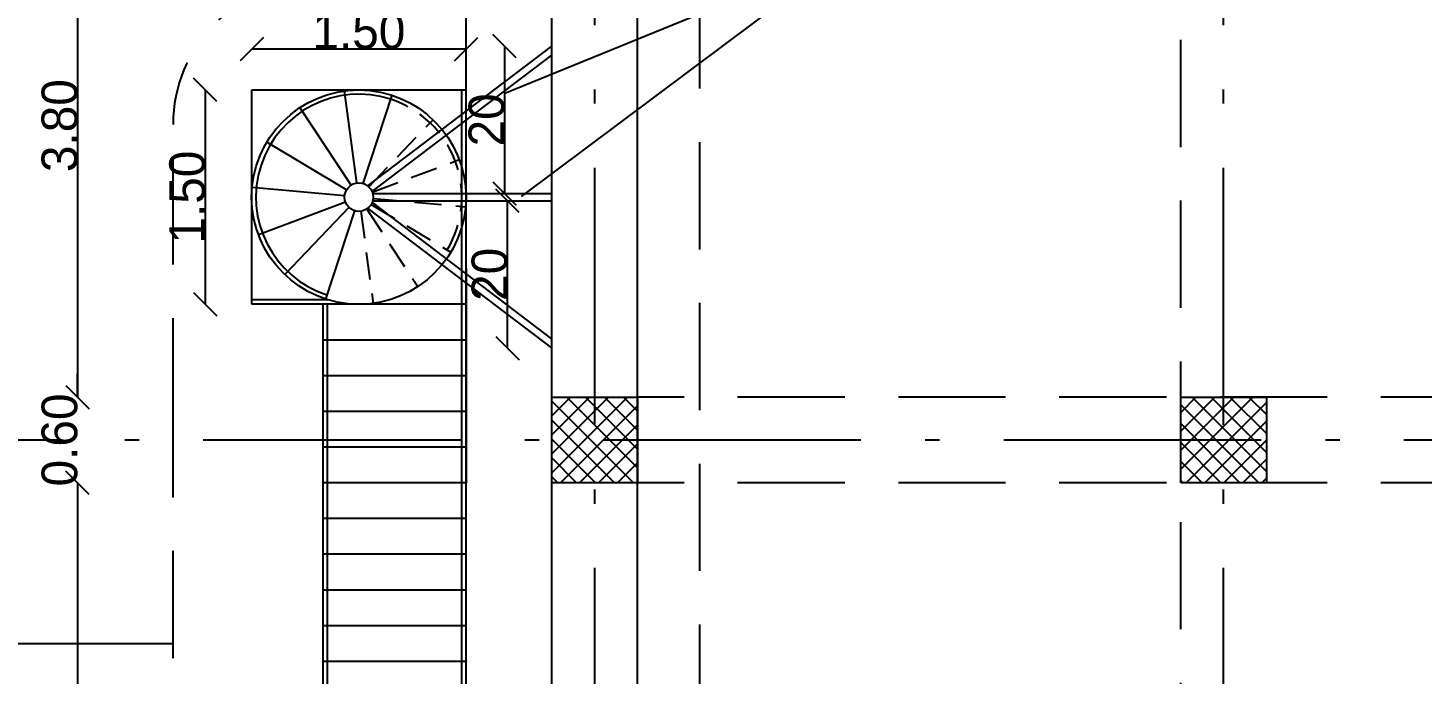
# Model space of a CAD drawing. Extents: x 151242 to 151523, y 158752 to 159354.
# Drawn here: x 151379.74 to 151389.49, y 159052.86 to 159057.38 of the extents above; entities that cross this region are included whole.
import ezdxf

# ---------------------------------------------------------------- set-up
doc = ezdxf.new("R2010")
doc.units = 0
doc.header["$LTSCALE"] = 3
doc.header["$MEASUREMENT"] = 0
doc.header["$PDMODE"] = 2
doc.header["$PDSIZE"] = 0.03
for name, pattern in [('ACAD_ISO10W100', [18, 12, -3, 0, -3]), ('AUSGEZOGEN', [0]), ('DASHED', [0.75, 0.5, -0.25]), ('HIDDEN', [9.525, 6.35, -3.175]), ('VONLAYER', [0])]:
    doc.linetypes.add(name, pattern=pattern)
doc.layers.get('0').update_dxf_attribs({"linetype": 'CONTINUOUS'})
doc.layers.get('DEFPOINTS').update_dxf_attribs({"linetype": 'CONTINUOUS'})
for name, color, linetype in [('axis', 8, 'ACAD_ISO10W100'), ('hide', 4, 'DASHED'), ('Stairs', 231, 'CONTINUOUS')]:
    doc.layers.add(name, color=color, linetype=linetype)
doc.dimstyles.new('mais 1-100 plan', dxfattribs={"dimtxt": 0.25, "dimasz": 0.1635, "dimexe": 0.18, "dimexo": 0.0625, "dimgap": 0, "dimtad": 1, "dimzin": 0, "dimdsep": 46, "dimtxsty": 'Standard', "dimblk": 'OBLIQUE', "dimcen": 0, "dimse1": 1, "dimse2": 1, "dimclrd": 8, "dimclrt": 4, "dimadec": 0, "dimazin": 0, "dimtfac": 1, "dimtix": 1, "dimtofl": 0, "dimtmove": 0, "dimatfit": 3, "dimldrblk": 'OBLIQUE', "dimfxl": 0.18, "dimtolj": 1, "dimtzin": 0, "dimarcsym": 0})

# ---------------------------------------------------------------- blocks, each defined once
blk = doc.blocks.new('_OBLIQUE')
at = {"color": 0, "linetype": 'ByBlock'}
blk.add_line((-0.5, -0.5), (0.5, 0.5), dxfattribs=at)
blk = doc.blocks.new('*D253')
at = {"layer": 'axis', "color": 8, "linetype": 'Continuous', "lineweight": -2, "transparency": 16777216}
blk.add_line((151380.0826, 159058.5987), (151380.0826, 159054.7987), dxfattribs=at)
at = {"layer": 'DEFPOINTS', "color": 0, "linetype": 'Continuous', "transparency": 16777216}
for p in [(151383.9662, 159058.5987), (151380.0826, 159054.7987), (151383.9662, 159054.7987)]:
    blk.add_point(p, dxfattribs=at)
at = {"layer": 'axis', "color": 8, "linetype": 'Continuous', "lineweight": -2, "transparency": 16777216, "xscale": 0.1635000000000001, "yscale": 0.1635000000000001, "zscale": 0.1635000000000001}
for p, rotation in [((151380.0826, 159058.5987), 90), ((151380.0826, 159054.7987), 270)]:
    blk.add_blockref('_OBLIQUE', p, dxfattribs=dict(at, rotation=rotation))
at = {"layer": 'axis', "color": 4, "linetype": 'Continuous', "transparency": 16777216, "insert": (151379.9576, 159056.6987), "char_height": 0.25, "attachment_point": 5, "rotation": 90}
blk.add_mtext('\\A1;3.80', dxfattribs=at)
blk = doc.blocks.new('*D254')
at = {"layer": 'axis', "color": 8, "linetype": 'Continuous', "lineweight": -2, "transparency": 16777216}
for p, q in [((151380.0826, 159054.7987), (151380.0826, 159054.9622)), ((151380.0826, 159054.1987), (151380.0826, 159054.0352))]:
    blk.add_line(p, q, dxfattribs=at)
at = {"layer": 'DEFPOINTS', "color": 0, "linetype": 'Continuous', "transparency": 16777216}
for p in [(151383.9662, 159054.7987), (151380.0826, 159054.1987), (151383.9662, 159054.1987)]:
    blk.add_point(p, dxfattribs=at)
at = {"layer": 'axis', "color": 8, "linetype": 'Continuous', "lineweight": -2, "transparency": 16777216, "xscale": 0.1635000000000001, "yscale": 0.1635000000000001, "zscale": 0.1635000000000001}
for p, rotation in [((151380.0826, 159054.7987), 270), ((151380.0826, 159054.1987), 90)]:
    blk.add_blockref('_OBLIQUE', p, dxfattribs=dict(at, rotation=rotation))
at = {"layer": 'axis', "color": 4, "linetype": 'Continuous', "transparency": 16777216, "insert": (151379.9576, 159054.4987), "char_height": 0.25, "attachment_point": 5, "rotation": 90}
blk.add_mtext('\\A1;0.60', dxfattribs=at)
blk = doc.blocks.new('*D255')
at = {"layer": 'axis', "color": 8, "linetype": 'Continuous', "lineweight": -2, "transparency": 16777216}
blk.add_line((151380.0826, 159054.1987), (151380.0826, 159050.3987), dxfattribs=at)
at = {"layer": 'DEFPOINTS', "color": 0, "linetype": 'Continuous', "transparency": 16777216}
for p in [(151383.9662, 159054.1987), (151380.0826, 159050.3987), (151383.9662, 159050.3987)]:
    blk.add_point(p, dxfattribs=at)
at = {"layer": 'axis', "color": 8, "linetype": 'Continuous', "lineweight": -2, "transparency": 16777216, "xscale": 0.1635000000000001, "yscale": 0.1635000000000001, "zscale": 0.1635000000000001}
for p, rotation in [((151380.0826, 159054.1987), 90), ((151380.0826, 159050.3987), 270)]:
    blk.add_blockref('_OBLIQUE', p, dxfattribs=dict(at, rotation=rotation))
at = {"layer": 'axis', "color": 4, "linetype": 'Continuous', "transparency": 16777216, "insert": (151379.9576, 159052.2987), "char_height": 0.25, "attachment_point": 5, "rotation": 90}
blk.add_mtext('\\A1;3.80', dxfattribs=at)
blk = doc.blocks.new('*D257')
at = {"layer": 'axis', "color": 8, "linetype": 'Continuous', "lineweight": -2, "transparency": 16777216}
blk.add_line((151379.5969, 159049.7987), (151379.5969, 159059.1987), dxfattribs=at)
at = {"layer": 'DEFPOINTS', "color": 0, "linetype": 'Continuous', "transparency": 16777216}
for p in [(151379.5969, 159059.1987), (151380.0026, 159059.1987), (151380.0026, 159049.7987)]:
    blk.add_point(p, dxfattribs=at)
at = {"layer": 'axis', "color": 8, "linetype": 'Continuous', "lineweight": -2, "transparency": 16777216, "xscale": 0.1635000000000001, "yscale": 0.1635000000000001, "zscale": 0.1635000000000001}
for p, rotation in [((151379.5969, 159059.1987), 90), ((151379.5969, 159049.7987), 270)]:
    blk.add_blockref('_OBLIQUE', p, dxfattribs=dict(at, rotation=rotation))
at = {"layer": 'axis', "color": 4, "linetype": 'Continuous', "transparency": 16777216, "insert": (151379.4719, 159054.4987), "char_height": 0.25, "attachment_point": 5, "rotation": 90}
blk.add_mtext('\\A1;9.40', dxfattribs=at)
blk = doc.blocks.new('*D265')
at = {"layer": 'axis', "color": 8, "linetype": 'Continuous', "lineweight": -2, "transparency": 16777216}
blk.add_line((151382.8006, 159057.2347), (151381.301, 159057.2347), dxfattribs=at)
at = {"layer": 'DEFPOINTS', "color": 0, "linetype": 'Continuous', "transparency": 16777216}
for p in [(151381.301, 159057.2347), (151381.301, 159056.9483), (151382.8006, 159056.9483)]:
    blk.add_point(p, dxfattribs=at)
at = {"layer": 'axis', "color": 8, "linetype": 'Continuous', "lineweight": -2, "transparency": 16777216, "xscale": 0.1635000000000001, "yscale": 0.1635000000000001, "zscale": 0.1635000000000001, "rotation": 180}
blk.add_blockref('_OBLIQUE', (151381.301, 159057.2347), dxfattribs=at)
at = {"layer": 'axis', "color": 8, "linetype": 'Continuous', "lineweight": -2, "transparency": 16777216, "xscale": 0.1635000000000001, "yscale": 0.1635000000000001, "zscale": 0.1635000000000001}
blk.add_blockref('_OBLIQUE', (151382.8006, 159057.2347), dxfattribs=at)
at = {"layer": 'axis', "color": 4, "linetype": 'Continuous', "transparency": 16777216, "insert": (151382.0508, 159057.3597), "char_height": 0.25, "attachment_point": 5}
blk.add_mtext('\\A1;1.50', dxfattribs=at)
blk = doc.blocks.new('*D266')
at = {"layer": 'axis', "color": 8, "linetype": 'Continuous', "lineweight": -2, "transparency": 16777216}
blk.add_line((151380.9762, 159056.9483), (151380.9762, 159055.4483), dxfattribs=at)
at = {"layer": 'DEFPOINTS', "color": 0, "linetype": 'Continuous', "transparency": 16777216}
for p in [(151381.301, 159056.9483), (151380.9762, 159055.4483), (151381.301, 159055.4483)]:
    blk.add_point(p, dxfattribs=at)
at = {"layer": 'axis', "color": 8, "linetype": 'Continuous', "lineweight": -2, "transparency": 16777216, "xscale": 0.1635000000000001, "yscale": 0.1635000000000001, "zscale": 0.1635000000000001}
for p, rotation in [((151380.9762, 159056.9483), 90), ((151380.9762, 159055.4483), 270)]:
    blk.add_blockref('_OBLIQUE', p, dxfattribs=dict(at, rotation=rotation))
at = {"layer": 'axis', "color": 4, "linetype": 'Continuous', "transparency": 16777216, "insert": (151380.8512, 159056.1983), "char_height": 0.25, "attachment_point": 5, "rotation": 90}
blk.add_mtext('\\A1;1.50', dxfattribs=at)
blk = doc.blocks.new('*D267')
at = {"layer": 'axis', "color": 8, "linetype": 'Continuous', "lineweight": -2, "transparency": 16777216}
blk.add_line((151383.0699, 159057.2547), (151383.0699, 159056.2233), dxfattribs=at)
at = {"layer": 'DEFPOINTS', "color": 0, "linetype": 'Continuous', "transparency": 16777216}
for p in [(151383.4006, 159057.2547), (151383.0699, 159056.2233), (151383.4006, 159056.2233)]:
    blk.add_point(p, dxfattribs=at)
at = {"layer": 'axis', "color": 8, "linetype": 'Continuous', "lineweight": -2, "transparency": 16777216, "xscale": 0.1635000000000001, "yscale": 0.1635000000000001, "zscale": 0.1635000000000001}
for p, rotation in [((151383.0699, 159057.2547), 90), ((151383.0699, 159056.2233), 270)]:
    blk.add_blockref('_OBLIQUE', p, dxfattribs=dict(at, rotation=rotation))
at = {"layer": 'axis', "color": 4, "linetype": 'Continuous', "transparency": 16777216, "insert": (151382.9449, 159056.739), "char_height": 0.25, "attachment_point": 5, "rotation": 90}
blk.add_mtext('\\A1;20', dxfattribs=at)
blk = doc.blocks.new('*D268')
at = {"layer": 'axis', "color": 8, "linetype": 'Continuous', "lineweight": -2, "transparency": 16777216}
blk.add_line((151383.0909, 159055.1419), (151383.0909, 159056.1733), dxfattribs=at)
at = {"layer": 'DEFPOINTS', "color": 0, "linetype": 'Continuous', "transparency": 16777216}
for p in [(151383.0909, 159056.1733), (151383.4006, 159056.1733), (151383.4006, 159055.1419)]:
    blk.add_point(p, dxfattribs=at)
at = {"layer": 'axis', "color": 8, "linetype": 'Continuous', "lineweight": -2, "transparency": 16777216, "xscale": 0.1635000000000001, "yscale": 0.1635000000000001, "zscale": 0.1635000000000001}
for p, rotation in [((151383.0909, 159056.1733), 90), ((151383.0909, 159055.1419), 270)]:
    blk.add_blockref('_OBLIQUE', p, dxfattribs=dict(at, rotation=rotation))
at = {"layer": 'axis', "color": 4, "linetype": 'Continuous', "transparency": 16777216, "insert": (151382.9659, 159055.6576), "char_height": 0.25, "attachment_point": 5, "rotation": 90}
blk.add_mtext('\\A1;20', dxfattribs=at)

msp = doc.modelspace()

# ---------------------------------------------------------------- hatches: boundary and pattern name
at = {"layer": 'axis'}
h = msp.add_hatch(dxfattribs=at)
h.set_pattern_fill('ANSI37', color=256, scale=0.75, style=0)
h.set_pattern_definition([(45, (145466.36038, 160136.92352), (-0.0662912607, 0.0662912607), []), (135, (145466.36038, 160136.92352), (-0.0662912607, -0.0662912607), [])])
h.paths.add_polyline_path([(151384.0006, 159054.7987), (151384.0006, 159054.1987), (151383.4006, 159054.1987), (151383.4006, 159054.7987)])
h.paths.add_polyline_path([(151387.8006, 159054.7987), (151388.4006, 159054.7987), (151388.4006, 159054.1987), (151387.8006, 159054.1987)])
h.paths.add_polyline_path([(151392.2006, 159054.7987), (151392.8006, 159054.7987), (151392.8006, 159054.1987), (151392.2006, 159054.1987)])

# ---------------------------------------------------------------- linework, layer by layer
at = {"layer": 'axis', "ltscale": 0.05}
for p, q in [((151383.7006, 159046.2027), (151383.7006, 159062.3472)), ((151388.1006, 159046.2027), (151388.1006, 159062.3472)), ((151378.1627, 159054.4987), (151398.0386, 159054.4987))]:
    msp.add_line(p, q, dxfattribs=at)
at = {"layer": 'axis', "color": 3, "linetype": 'AUSGEZOGEN'}
for p, q in [((151384.0006, 159049.7987), (151384.0006, 159059.1987)), ((151383.4006, 159054.1987), (151383.4006, 159054.7987)), ((151383.4006, 159054.7987), (151384.0006, 159054.7987)), ((151384.0006, 159054.7987), (151384.0006, 159054.1987)), ((151387.8006, 159054.1987), (151387.8006, 159054.7987)), ((151387.8006, 159054.7987), (151388.4006, 159054.7987)), ((151388.4006, 159054.7987), (151388.4006, 159054.1987)), ((151384.0006, 159054.1987), (151383.4006, 159054.1987)), ((151388.4006, 159054.1987), (151387.8006, 159054.1987))]:
    msp.add_line(p, q, dxfattribs=at)
at = {"layer": 'axis'}
for p, q in [((151382.1128, 159056.2767), (151383.4006, 159057.2547)), ((151382.1431, 159056.2369), (151383.4006, 159057.1919)), ((151382.1477, 159056.2233), (151383.4006, 159056.2233)), ((151382.1128, 159056.1198), (151383.4006, 159055.1419)), ((151382.1431, 159056.1596), (151383.4006, 159055.2047)), ((151382.1477, 159056.1733), (151383.4006, 159056.1733)), ((151382.8006, 159055.6983), (151382.8006, 159054.1983))]:
    msp.add_line(p, q, dxfattribs=at)
at = {"layer": 'axis', "color": 1, "linetype": 'HIDDEN', "ltscale": 0.01}
for p, q in [((151382.12, 159056.2705), (151382.5697, 159056.7398)), ((151382.1445, 159056.2333), (151382.7533, 159056.4611)), ((151382.1058, 159056.1148), (151382.4634, 159055.5719)), ((151382.1366, 159056.1469), (151382.6943, 159055.8129)), ((151382.1504, 159056.1892), (151382.7978, 159056.1303)), ((151382.0642, 159056.0992), (151382.1508, 159055.455))]:
    msp.add_line(p, q, dxfattribs=at)
at = {"layer": 'axis', "color": 8, "ltscale": 0.5}
msp.add_line((151375.4856, 159053.0746), (151380.751, 159053.0746), dxfattribs=at)
at = {"layer": 'axis'}
msp.add_lwpolyline([(151383.1896, 159056.2035), (151385.4607, 159057.9029), (151383.0726, 159056.923)], dxfattribs=at)
at = {"layer": 'axis', "color": 1, "linetype": 'HIDDEN', "ltscale": 0.01}
msp.add_arc((151382.0508, 159056.1983), 0.72, 329.08421, 71.94135, dxfattribs=at)
at = {"layer": 'hide', "color": 8, "ltscale": 0.5}
for p, q in [((151387.8006, 159049.7987), (151387.8006, 159059.1987)), ((151384.4333, 159057.7076), (151384.4333, 159049.7218)), ((151392.2006, 159054.7987), (151384.0006, 159054.7987)), ((151392.2006, 159054.1987), (151384.0006, 159054.1987))]:
    msp.add_line(p, q, dxfattribs=at)
for points in [[(151380.751, 159054.6014), (151380.751, 159056.7076, -0.414214), (151381.751, 159057.7076), (151384.4333, 159057.7076)], [(151384.4333, 159049.7218), (151381.751, 159049.7218, -0.414214), (151380.751, 159050.7218), (151380.751, 159054.6014)]]:
    msp.add_lwpolyline(points, format="xyb", dxfattribs=at)
at = {"layer": 'Stairs', "linetype": 'VONLAYER'}
for p, q in [((151382.8006, 159049.1987), (151382.8006, 159059.7987)), ((151383.4006, 159049.7987), (151383.4006, 159059.1987)), ((151381.301, 159055.4483), (151381.301, 159056.9483)), ((151381.301, 159056.9483), (151382.8006, 159056.9483)), ((151382.0375, 159056.2974), (151381.9509, 159056.9416)), ((151382.0818, 159056.2934), (151382.2833, 159056.9113)), ((151382.7706, 159052.6983), (151382.7706, 159056.9483)), ((151381.9958, 159056.2818), (151381.6383, 159056.8246)), ((151381.9651, 159056.2497), (151381.4074, 159056.5836)), ((151381.9513, 159056.2073), (151381.3039, 159056.2663)), ((151381.9572, 159056.1632), (151381.3484, 159055.9355)), ((151381.9817, 159056.1261), (151381.532, 159055.6567)), ((151382.0198, 159056.1032), (151381.8184, 159055.4852)), ((151381.8306, 159055.4783), (151381.301, 159055.4783)), ((151382.8006, 159055.4483), (151381.301, 159055.4483)), ((151382.8006, 159055.4483), (151381.301, 159055.4483)), ((151381.8006, 159055.4483), (151381.301, 159055.4483)), ((151381.8006, 159051.5987), (151381.8006, 159055.4483)), ((151381.8306, 159050.4987), (151381.8306, 159055.4483)), ((151382.8006, 159055.1983), (151381.8006, 159055.1983)), ((151382.8006, 159054.9483), (151381.8006, 159054.9483)), ((151382.8006, 159054.6983), (151381.8006, 159054.6983)), ((151382.8006, 159054.4483), (151381.8006, 159054.4483)), ((151382.8006, 159054.1983), (151381.8006, 159054.1983)), ((151382.8006, 159054.1983), (151381.8006, 159054.1983)), ((151382.8006, 159051.4983), (151382.8006, 159054.1983)), ((151382.8006, 159053.9483), (151381.8006, 159053.9483)), ((151382.8006, 159053.6983), (151381.8006, 159053.6983)), ((151382.8006, 159053.4483), (151381.8006, 159053.4483)), ((151382.8006, 159053.1983), (151381.8006, 159053.1983)), ((151382.8006, 159052.9483), (151381.8006, 159052.9483))]:
    msp.add_line(p, q, dxfattribs=at)
for radius in [0.75, 0.1]:
    msp.add_circle((151382.0508, 159056.1983), radius, dxfattribs=at)
msp.add_arc((151382.0508, 159056.1983), 0.72, 71.94135, 251.94135, dxfattribs=at)

# ---------------------------------------------------------------- dimensions: what is measured, and where the dimension line sits
at = {"layer": 'axis', "color": 2, "linetype": 'Continuous'}
for base, p1, p2, angle, picture, middle in [((151379.5969, 159059.1987), (151380.0026, 159049.7987), (151380.0026, 159059.1987), 90, '*D257', (151379.4719, 159054.4987)), ((151380.0826, 159054.7987), (151383.9662, 159058.5987), (151383.9662, 159054.7987), 90, '*D253', (151379.9576, 159056.6987)), ((151381.301, 159057.2347), (151382.8006, 159056.9483), (151381.301, 159056.9483), 180, '*D265', (151382.0508, 159057.3597)), ((151380.9762, 159055.4483), (151381.301, 159056.9483), (151381.301, 159055.4483), 90, '*D266', (151380.8512, 159056.1983)), ((151380.0826, 159054.1987), (151383.9662, 159054.7987), (151383.9662, 159054.1987), 90, '*D254', (151379.9576, 159054.4987)), ((151380.0826, 159050.3987), (151383.9662, 159054.1987), (151383.9662, 159050.3987), 90, '*D255', (151379.9576, 159052.2987))]:
    dim = msp.add_linear_dim(base=base, p1=p1, p2=p2, angle=angle, dimstyle='mais 1-100 plan', override={"dimfxlon": 1, "dimarcsym": 1}, dxfattribs=at)
    dim.commit()
    dim.dimension.update_dxf_attribs({"geometry": picture, "text_midpoint": middle})
for base, p1, p2, angle, picture, middle in [((151383.0699, 159056.2233), (151383.4006, 159057.2547), (151383.4006, 159056.2233), 90, '*D267', (151383.0699, 159056.739)), ((151383.0909, 159056.1733), (151383.4006, 159055.1419), (151383.4006, 159056.1733), 270, '*D268', (151383.0909, 159055.6576))]:
    dim = msp.add_linear_dim(base=base, p1=p1, p2=p2, angle=angle, text='20', dimstyle='mais 1-100 plan', override={"dimfxlon": 1, "dimarcsym": 1}, dxfattribs=at)
    dim.commit()
    dim.dimension.update_dxf_attribs({"geometry": picture, "text_midpoint": middle, "dimtype": 160})

doc.saveas('drawing.dxf')
